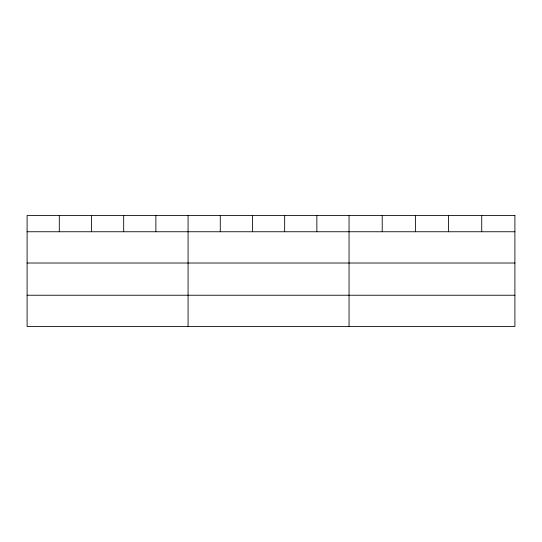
<?xml version="1.0" encoding="UTF-8"?>
<svg xmlns="http://www.w3.org/2000/svg" width="542" height="542" viewBox="0 0 542 542"><rect width="100%" height="100%" fill="white"/><g stroke="black" fill="none" stroke-linecap="round" stroke-linejoin="round"><path stroke-width="0.81" d="M27.1 231.752L514.9 231.752M27.1 263.019L514.9 263.019M27.1 295.234L514.9 295.234M481.73 215.499L481.73 231.752M448.559 215.499L448.559 231.752M415.389 215.499L415.389 231.752M382.218 215.499L382.218 231.752M349.048 215.499L349.048 326.501M316.853 215.499L316.853 231.752M284.658 215.499L284.658 231.752M252.464 215.499L252.464 231.752M220.269 215.499L220.269 231.752M188.074 215.499L188.074 326.501M155.879 215.499L155.879 231.752M123.684 215.499L123.684 231.752M91.49 215.499L91.49 231.752M59.295 215.499L59.295 231.752M514.9 215.499L27.1 215.499L27.1 326.501L514.9 326.501L514.9 215.499"/></g></svg>
